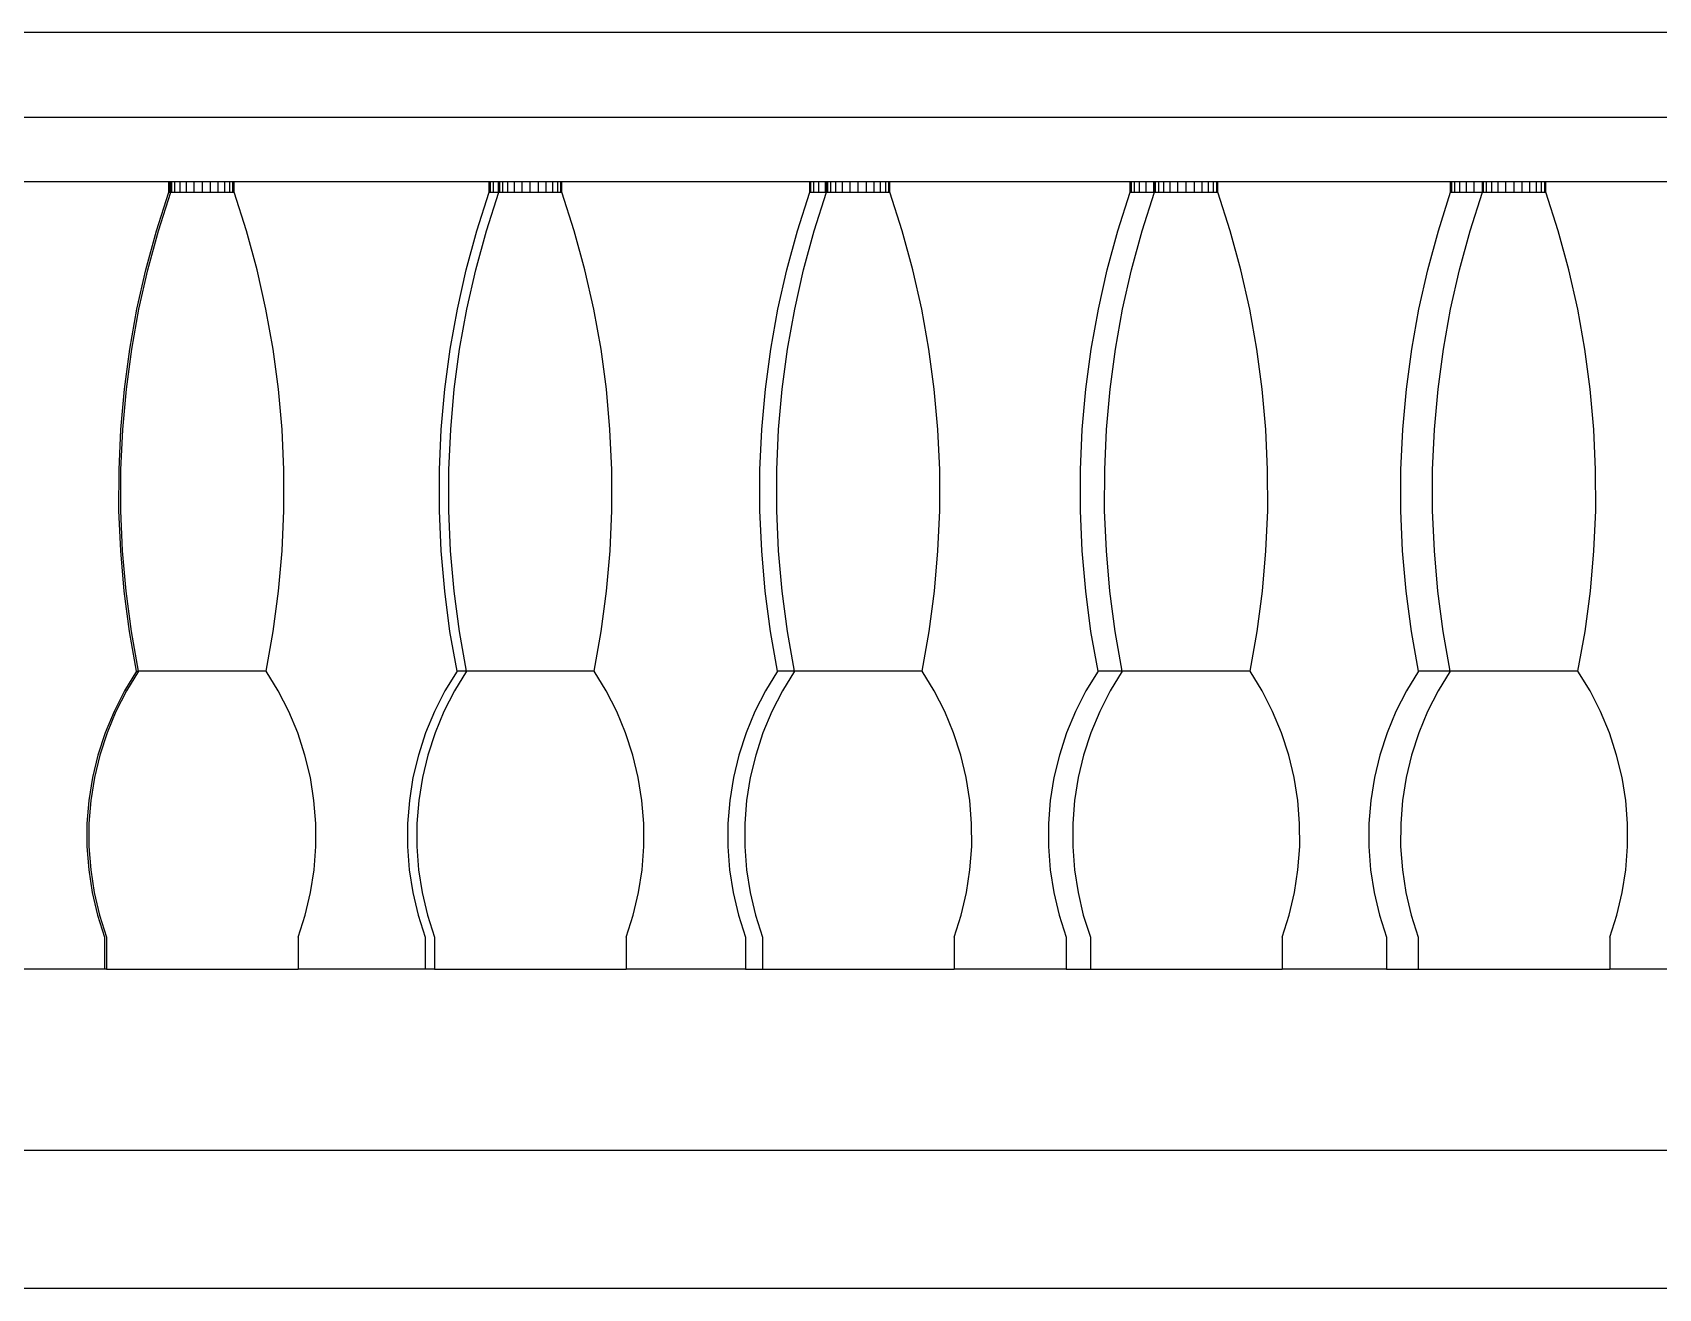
# Model space of a CAD drawing. Header units: metres. Extents: x -5.2 to 5.5, y -5.5 to 5.4.
# Drawn here: x -3.043 to -1.515, y 1.775 to 2.955 of the extents above; entities that cross this region are included whole.
import ezdxf

# ---------------------------------------------------------------- set-up
doc = ezdxf.new("R2010")
doc.units = ezdxf.units.M

msp = doc.modelspace()

# ---------------------------------------------------------------- linework, layer by layer
for p, q in [((-0.875, 2.955), (-4.285, 2.955)), ((-0.875, 2.875), (-4.435, 2.875)), ((-3.1561, 2.815), (-2.9146, 2.815)), ((-2.9146, 2.815), (-2.9135, 2.815)), ((-2.9146, 2.805), (-2.9146, 2.815)), ((-2.9135, 2.815), (-2.9127, 2.815)), ((-2.9135, 2.805), (-2.9135, 2.815)), ((-2.9127, 2.815), (-2.9117, 2.815)), ((-2.9127, 2.805), (-2.9127, 2.815)), ((-2.9117, 2.815), (-2.9088, 2.815)), ((-2.9117, 2.805), (-2.9117, 2.815)), ((-2.9088, 2.815), (-2.904, 2.815)), ((-2.9088, 2.805), (-2.9088, 2.815)), ((-2.904, 2.815), (-2.8979, 2.815)), ((-2.904, 2.805), (-2.904, 2.815)), ((-2.8979, 2.815), (-2.8907, 2.815)), ((-2.8979, 2.805), (-2.8979, 2.815)), ((-2.8907, 2.815), (-2.883, 2.815)), ((-2.8907, 2.805), (-2.8907, 2.815)), ((-2.883, 2.805), (-2.883, 2.815)), ((-2.883, 2.815), (-2.8753, 2.815)), ((-2.8753, 2.805), (-2.8753, 2.815)), ((-2.8753, 2.815), (-2.8681, 2.815)), ((-2.8681, 2.805), (-2.8681, 2.815)), ((-2.8681, 2.815), (-2.862, 2.815)), ((-2.862, 2.815), (-2.8572, 2.815)), ((-2.862, 2.805), (-2.862, 2.815)), ((-2.8572, 2.815), (-2.8543, 2.815)), ((-2.8572, 2.805), (-2.8572, 2.815)), ((-2.8543, 2.815), (-2.8533, 2.815)), ((-2.8543, 2.805), (-2.8543, 2.815)), ((-2.8533, 2.815), (-2.6136, 2.815)), ((-2.8533, 2.805), (-2.8533, 2.815)), ((-2.6136, 2.815), (-2.6125, 2.815)), ((-2.6136, 2.805), (-2.6136, 2.815)), ((-2.6125, 2.815), (-2.6096, 2.815)), ((-2.6125, 2.805), (-2.6125, 2.815)), ((-2.6096, 2.815), (-2.6049, 2.815)), ((-2.6096, 2.805), (-2.6096, 2.815)), ((-2.6049, 2.815), (-2.6047, 2.815)), ((-2.6049, 2.805), (-2.6049, 2.815)), ((-2.6047, 2.815), (-2.6037, 2.815)), ((-2.6047, 2.805), (-2.6047, 2.815)), ((-2.6037, 2.815), (-2.6008, 2.815)), ((-2.6037, 2.805), (-2.6037, 2.815)), ((-2.6008, 2.815), (-2.596, 2.815)), ((-2.6008, 2.805), (-2.6008, 2.815)), ((-2.596, 2.815), (-2.5899, 2.815)), ((-2.596, 2.805), (-2.596, 2.815)), ((-2.5899, 2.815), (-2.5827, 2.815)), ((-2.5899, 2.805), (-2.5899, 2.815)), ((-2.5827, 2.815), (-2.575, 2.815)), ((-2.5827, 2.805), (-2.5827, 2.815)), ((-2.575, 2.805), (-2.575, 2.815)), ((-2.575, 2.815), (-2.5673, 2.815)), ((-2.5673, 2.805), (-2.5673, 2.815)), ((-2.5673, 2.815), (-2.5601, 2.815)), ((-2.5601, 2.805), (-2.5601, 2.815)), ((-2.5601, 2.815), (-2.554, 2.815)), ((-2.554, 2.815), (-2.5492, 2.815)), ((-2.554, 2.805), (-2.554, 2.815)), ((-2.5492, 2.815), (-2.5463, 2.815)), ((-2.5492, 2.805), (-2.5492, 2.815)), ((-2.5463, 2.815), (-2.5453, 2.815)), ((-2.5463, 2.805), (-2.5463, 2.815)), ((-2.5453, 2.815), (-2.3126, 2.815)), ((-2.5453, 2.805), (-2.5453, 2.815)), ((-2.3126, 2.815), (-2.3115, 2.815)), ((-2.3126, 2.805), (-2.3126, 2.815)), ((-2.3115, 2.815), (-2.3086, 2.815)), ((-2.3115, 2.805), (-2.3115, 2.815)), ((-2.3086, 2.815), (-2.3039, 2.815)), ((-2.3086, 2.805), (-2.3086, 2.815)), ((-2.3039, 2.815), (-2.2977, 2.815)), ((-2.3039, 2.805), (-2.3039, 2.815)), ((-2.2977, 2.815), (-2.2967, 2.815)), ((-2.2977, 2.805), (-2.2977, 2.815)), ((-2.2967, 2.815), (-2.2957, 2.815)), ((-2.2967, 2.805), (-2.2967, 2.815)), ((-2.2957, 2.815), (-2.2928, 2.815)), ((-2.2957, 2.805), (-2.2957, 2.815)), ((-2.2928, 2.815), (-2.288, 2.815)), ((-2.2928, 2.805), (-2.2928, 2.815)), ((-2.288, 2.815), (-2.2819, 2.815)), ((-2.288, 2.805), (-2.288, 2.815)), ((-2.2819, 2.815), (-2.2747, 2.815)), ((-2.2819, 2.805), (-2.2819, 2.815)), ((-2.2747, 2.815), (-2.267, 2.815)), ((-2.2747, 2.805), (-2.2747, 2.815)), ((-2.267, 2.805), (-2.267, 2.815)), ((-2.267, 2.815), (-2.2593, 2.815)), ((-2.2593, 2.805), (-2.2593, 2.815)), ((-2.2593, 2.815), (-2.2521, 2.815)), ((-2.2521, 2.805), (-2.2521, 2.815)), ((-2.2521, 2.815), (-2.246, 2.815)), ((-2.246, 2.815), (-2.2412, 2.815)), ((-2.246, 2.805), (-2.246, 2.815)), ((-2.2412, 2.815), (-2.2383, 2.815)), ((-2.2412, 2.805), (-2.2412, 2.815)), ((-2.2383, 2.815), (-2.2373, 2.815)), ((-2.2383, 2.805), (-2.2383, 2.815)), ((-2.2373, 2.815), (-2.0116, 2.815)), ((-2.2373, 2.805), (-2.2373, 2.815)), ((-2.0116, 2.815), (-2.0105, 2.815)), ((-2.0116, 2.805), (-2.0116, 2.815)), ((-2.0105, 2.815), (-2.0076, 2.815)), ((-2.0105, 2.805), (-2.0105, 2.815)), ((-2.0076, 2.815), (-2.0029, 2.815)), ((-2.0076, 2.805), (-2.0076, 2.815)), ((-2.0029, 2.815), (-1.9967, 2.815)), ((-2.0029, 2.805), (-2.0029, 2.815)), ((-1.9967, 2.815), (-1.9895, 2.815)), ((-1.9967, 2.805), (-1.9967, 2.815)), ((-1.9895, 2.815), (-1.9887, 2.815)), ((-1.9895, 2.805), (-1.9895, 2.815)), ((-1.9887, 2.815), (-1.9877, 2.815)), ((-1.9887, 2.805), (-1.9887, 2.815)), ((-1.9877, 2.815), (-1.9848, 2.815)), ((-1.9877, 2.805), (-1.9877, 2.815)), ((-1.9848, 2.815), (-1.98, 2.815)), ((-1.9848, 2.805), (-1.9848, 2.815)), ((-1.98, 2.815), (-1.9739, 2.815)), ((-1.98, 2.805), (-1.98, 2.815)), ((-1.9739, 2.815), (-1.9667, 2.815)), ((-1.9739, 2.805), (-1.9739, 2.815)), ((-1.9667, 2.815), (-1.959, 2.815)), ((-1.9667, 2.805), (-1.9667, 2.815)), ((-1.959, 2.805), (-1.959, 2.815)), ((-1.959, 2.815), (-1.9513, 2.815)), ((-1.9513, 2.805), (-1.9513, 2.815)), ((-1.9513, 2.815), (-1.9441, 2.815)), ((-1.9441, 2.805), (-1.9441, 2.815)), ((-1.9441, 2.815), (-1.938, 2.815)), ((-1.938, 2.815), (-1.9332, 2.815)), ((-1.938, 2.805), (-1.938, 2.815)), ((-1.9332, 2.815), (-1.9303, 2.815)), ((-1.9332, 2.805), (-1.9332, 2.815)), ((-1.9303, 2.815), (-1.9293, 2.815)), ((-1.9303, 2.805), (-1.9303, 2.815)), ((-1.9293, 2.815), (-1.7106, 2.815)), ((-1.9293, 2.805), (-1.9293, 2.815)), ((-1.7106, 2.815), (-1.7095, 2.815)), ((-1.7106, 2.805), (-1.7106, 2.815)), ((-1.7095, 2.815), (-1.7066, 2.815)), ((-1.7095, 2.805), (-1.7095, 2.815)), ((-1.7066, 2.815), (-1.7019, 2.815)), ((-1.7066, 2.805), (-1.7066, 2.815)), ((-1.7019, 2.815), (-1.6957, 2.815)), ((-1.7019, 2.805), (-1.7019, 2.815)), ((-1.6957, 2.815), (-1.6885, 2.815)), ((-1.6957, 2.805), (-1.6957, 2.815)), ((-1.6885, 2.815), (-1.6808, 2.815)), ((-1.6885, 2.805), (-1.6885, 2.815)), ((-1.6808, 2.805), (-1.6808, 2.815)), ((-1.6808, 2.815), (-1.6807, 2.815)), ((-1.6807, 2.815), (-1.6797, 2.815)), ((-1.6807, 2.805), (-1.6807, 2.815)), ((-1.6797, 2.815), (-1.6768, 2.815)), ((-1.6797, 2.805), (-1.6797, 2.815)), ((-1.6768, 2.815), (-1.672, 2.815)), ((-1.6768, 2.805), (-1.6768, 2.815)), ((-1.672, 2.815), (-1.6659, 2.815)), ((-1.672, 2.805), (-1.672, 2.815)), ((-1.6659, 2.815), (-1.6587, 2.815)), ((-1.6659, 2.805), (-1.6659, 2.815)), ((-1.6587, 2.815), (-1.651, 2.815)), ((-1.6587, 2.805), (-1.6587, 2.815)), ((-1.651, 2.805), (-1.651, 2.815)), ((-1.651, 2.815), (-1.6433, 2.815)), ((-1.6433, 2.805), (-1.6433, 2.815)), ((-1.6433, 2.815), (-1.6361, 2.815)), ((-1.6361, 2.805), (-1.6361, 2.815)), ((-1.6361, 2.815), (-1.63, 2.815)), ((-1.63, 2.815), (-1.6252, 2.815)), ((-1.63, 2.805), (-1.63, 2.815)), ((-1.6252, 2.815), (-1.6223, 2.815)), ((-1.6252, 2.805), (-1.6252, 2.815)), ((-1.6223, 2.815), (-1.6213, 2.815)), ((-1.6223, 2.805), (-1.6223, 2.815)), ((-1.6213, 2.815), (-1.4096, 2.815)), ((-1.6213, 2.805), (-1.6213, 2.815)), ((-2.9261, 2.7688), (-2.9146, 2.805)), ((-2.9243, 2.7688), (-2.9127, 2.805)), ((-2.9146, 2.805), (-2.9135, 2.805)), ((-2.9135, 2.805), (-2.9127, 2.805)), ((-2.9127, 2.805), (-2.9117, 2.805)), ((-2.9117, 2.805), (-2.9088, 2.805)), ((-2.9088, 2.805), (-2.904, 2.805)), ((-2.904, 2.805), (-2.8979, 2.805)), ((-2.8979, 2.805), (-2.8907, 2.805)), ((-2.8907, 2.805), (-2.883, 2.805)), ((-2.883, 2.805), (-2.8753, 2.805)), ((-2.8753, 2.805), (-2.8681, 2.805)), ((-2.8681, 2.805), (-2.862, 2.805)), ((-2.862, 2.805), (-2.8572, 2.805)), ((-2.8572, 2.805), (-2.8543, 2.805)), ((-2.8543, 2.805), (-2.8533, 2.805)), ((-2.8417, 2.7688), (-2.8533, 2.805)), ((-2.6251, 2.7688), (-2.6136, 2.805)), ((-2.6163, 2.7688), (-2.6047, 2.805)), ((-2.6136, 2.805), (-2.6125, 2.805)), ((-2.6125, 2.805), (-2.6096, 2.805)), ((-2.6096, 2.805), (-2.6049, 2.805)), ((-2.6049, 2.805), (-2.6047, 2.805)), ((-2.6047, 2.805), (-2.6037, 2.805)), ((-2.6037, 2.805), (-2.6008, 2.805)), ((-2.6008, 2.805), (-2.596, 2.805)), ((-2.596, 2.805), (-2.5899, 2.805)), ((-2.5899, 2.805), (-2.5827, 2.805)), ((-2.5827, 2.805), (-2.575, 2.805)), ((-2.575, 2.805), (-2.5673, 2.805)), ((-2.5673, 2.805), (-2.5601, 2.805)), ((-2.5601, 2.805), (-2.554, 2.805)), ((-2.554, 2.805), (-2.5492, 2.805)), ((-2.5492, 2.805), (-2.5463, 2.805)), ((-2.5463, 2.805), (-2.5453, 2.805)), ((-2.5337, 2.7688), (-2.5453, 2.805)), ((-2.3241, 2.7688), (-2.3126, 2.805)), ((-2.3126, 2.805), (-2.3115, 2.805)), ((-2.3115, 2.805), (-2.3086, 2.805)), ((-2.3086, 2.805), (-2.3039, 2.805)), ((-2.3083, 2.7688), (-2.2967, 2.805)), ((-2.3039, 2.805), (-2.2977, 2.805)), ((-2.2977, 2.805), (-2.2967, 2.805)), ((-2.2967, 2.805), (-2.2957, 2.805)), ((-2.2957, 2.805), (-2.2928, 2.805)), ((-2.2928, 2.805), (-2.288, 2.805)), ((-2.288, 2.805), (-2.2819, 2.805)), ((-2.2819, 2.805), (-2.2747, 2.805)), ((-2.2747, 2.805), (-2.267, 2.805)), ((-2.267, 2.805), (-2.2593, 2.805)), ((-2.2593, 2.805), (-2.2521, 2.805)), ((-2.2521, 2.805), (-2.246, 2.805)), ((-2.246, 2.805), (-2.2412, 2.805)), ((-2.2412, 2.805), (-2.2383, 2.805)), ((-2.2383, 2.805), (-2.2373, 2.805)), ((-2.2257, 2.7688), (-2.2373, 2.805)), ((-2.0231, 2.7688), (-2.0116, 2.805)), ((-2.0116, 2.805), (-2.0105, 2.805)), ((-2.0105, 2.805), (-2.0076, 2.805)), ((-2.0076, 2.805), (-2.0029, 2.805)), ((-2.0029, 2.805), (-1.9967, 2.805)), ((-2.0003, 2.7688), (-1.9887, 2.805)), ((-1.9967, 2.805), (-1.9895, 2.805)), ((-1.9895, 2.805), (-1.9887, 2.805)), ((-1.9887, 2.805), (-1.9877, 2.805)), ((-1.9877, 2.805), (-1.9848, 2.805)), ((-1.9848, 2.805), (-1.98, 2.805)), ((-1.98, 2.805), (-1.9739, 2.805)), ((-1.9739, 2.805), (-1.9667, 2.805)), ((-1.9667, 2.805), (-1.959, 2.805)), ((-1.959, 2.805), (-1.9513, 2.805)), ((-1.9513, 2.805), (-1.9441, 2.805)), ((-1.9441, 2.805), (-1.938, 2.805)), ((-1.938, 2.805), (-1.9332, 2.805)), ((-1.9332, 2.805), (-1.9303, 2.805)), ((-1.9303, 2.805), (-1.9293, 2.805)), ((-1.9177, 2.7688), (-1.9293, 2.805)), ((-1.7221, 2.7688), (-1.7106, 2.805)), ((-1.7106, 2.805), (-1.7095, 2.805)), ((-1.7095, 2.805), (-1.7066, 2.805)), ((-1.7066, 2.805), (-1.7019, 2.805)), ((-1.7019, 2.805), (-1.6957, 2.805)), ((-1.6957, 2.805), (-1.6885, 2.805)), ((-1.6923, 2.7688), (-1.6807, 2.805)), ((-1.6885, 2.805), (-1.6808, 2.805)), ((-1.6808, 2.805), (-1.6807, 2.805)), ((-1.6807, 2.805), (-1.6797, 2.805)), ((-1.6797, 2.805), (-1.6768, 2.805)), ((-1.6768, 2.805), (-1.672, 2.805)), ((-1.672, 2.805), (-1.6659, 2.805)), ((-1.6659, 2.805), (-1.6587, 2.805)), ((-1.6587, 2.805), (-1.651, 2.805)), ((-1.651, 2.805), (-1.6433, 2.805)), ((-1.6433, 2.805), (-1.6361, 2.805)), ((-1.6361, 2.805), (-1.63, 2.805)), ((-1.63, 2.805), (-1.6252, 2.805)), ((-1.6252, 2.805), (-1.6223, 2.805)), ((-1.6223, 2.805), (-1.6213, 2.805)), ((-1.6097, 2.7688), (-1.6213, 2.805)), ((-2.9361, 2.7321), (-2.9261, 2.7688)), ((-2.9343, 2.7321), (-2.9243, 2.7688)), ((-2.8317, 2.7321), (-2.8417, 2.7688)), ((-2.6351, 2.7321), (-2.6251, 2.7688)), ((-2.6263, 2.7321), (-2.6163, 2.7688)), ((-2.5237, 2.7321), (-2.5337, 2.7688)), ((-2.3341, 2.7321), (-2.3241, 2.7688)), ((-2.3183, 2.7321), (-2.3083, 2.7688)), ((-2.2157, 2.7321), (-2.2257, 2.7688)), ((-2.0331, 2.7321), (-2.0231, 2.7688)), ((-2.0103, 2.7321), (-2.0003, 2.7688)), ((-1.9077, 2.7321), (-1.9177, 2.7688)), ((-1.7321, 2.7321), (-1.7221, 2.7688)), ((-1.7023, 2.7321), (-1.6923, 2.7688)), ((-1.5997, 2.7321), (-1.6097, 2.7688)), ((-2.9445, 2.695), (-2.9361, 2.7321)), ((-2.9427, 2.695), (-2.9343, 2.7321)), ((-2.8233, 2.695), (-2.8317, 2.7321)), ((-2.6435, 2.695), (-2.6351, 2.7321)), ((-2.6347, 2.695), (-2.6263, 2.7321)), ((-2.5153, 2.695), (-2.5237, 2.7321)), ((-2.3425, 2.695), (-2.3341, 2.7321)), ((-2.3267, 2.695), (-2.3183, 2.7321)), ((-2.2073, 2.695), (-2.2157, 2.7321)), ((-2.0415, 2.695), (-2.0331, 2.7321)), ((-2.0187, 2.695), (-2.0103, 2.7321)), ((-1.8993, 2.695), (-1.9077, 2.7321)), ((-1.7405, 2.695), (-1.7321, 2.7321)), ((-1.7107, 2.695), (-1.7023, 2.7321)), ((-1.5913, 2.695), (-1.5997, 2.7321)), ((-2.9512, 2.6576), (-2.9445, 2.695)), ((-2.9494, 2.6576), (-2.9427, 2.695)), ((-2.8166, 2.6576), (-2.8233, 2.695)), ((-2.6502, 2.6576), (-2.6435, 2.695)), ((-2.6414, 2.6576), (-2.6347, 2.695)), ((-2.5086, 2.6576), (-2.5153, 2.695)), ((-2.3492, 2.6576), (-2.3425, 2.695)), ((-2.3334, 2.6576), (-2.3267, 2.695)), ((-2.2006, 2.6576), (-2.2073, 2.695)), ((-2.0482, 2.6576), (-2.0415, 2.695)), ((-2.0254, 2.6576), (-2.0187, 2.695)), ((-1.8926, 2.6576), (-1.8993, 2.695)), ((-1.7472, 2.6576), (-1.7405, 2.695)), ((-1.7174, 2.6576), (-1.7107, 2.695)), ((-1.5846, 2.6576), (-1.5913, 2.695)), ((-2.9562, 2.6199), (-2.9512, 2.6576)), ((-2.9544, 2.6199), (-2.9494, 2.6576)), ((-2.8116, 2.6199), (-2.8166, 2.6576)), ((-2.6552, 2.6199), (-2.6502, 2.6576)), ((-2.6464, 2.6199), (-2.6414, 2.6576)), ((-2.5036, 2.6199), (-2.5086, 2.6576)), ((-2.3542, 2.6199), (-2.3492, 2.6576)), ((-2.3384, 2.6199), (-2.3334, 2.6576)), ((-2.1956, 2.6199), (-2.2006, 2.6576)), ((-2.0532, 2.6199), (-2.0482, 2.6576)), ((-2.0304, 2.6199), (-2.0254, 2.6576)), ((-1.8876, 2.6199), (-1.8926, 2.6576)), ((-1.7522, 2.6199), (-1.7472, 2.6576)), ((-1.7224, 2.6199), (-1.7174, 2.6576)), ((-1.5796, 2.6199), (-1.5846, 2.6576)), ((-2.9596, 2.582), (-2.9562, 2.6199)), ((-2.9578, 2.582), (-2.9544, 2.6199)), ((-2.8082, 2.582), (-2.8116, 2.6199)), ((-2.6586, 2.582), (-2.6552, 2.6199)), ((-2.6498, 2.582), (-2.6464, 2.6199)), ((-2.5002, 2.582), (-2.5036, 2.6199)), ((-2.3576, 2.582), (-2.3542, 2.6199)), ((-2.3418, 2.582), (-2.3384, 2.6199)), ((-2.1922, 2.582), (-2.1956, 2.6199)), ((-2.0566, 2.582), (-2.0532, 2.6199)), ((-2.0338, 2.582), (-2.0304, 2.6199)), ((-1.8842, 2.582), (-1.8876, 2.6199)), ((-1.7556, 2.582), (-1.7522, 2.6199)), ((-1.7258, 2.582), (-1.7224, 2.6199)), ((-1.5762, 2.582), (-1.5796, 2.6199)), ((-2.9613, 2.544), (-2.9596, 2.582)), ((-2.9595, 2.544), (-2.9578, 2.582)), ((-2.8065, 2.544), (-2.8082, 2.582)), ((-2.6603, 2.544), (-2.6586, 2.582)), ((-2.6515, 2.544), (-2.6498, 2.582)), ((-2.4985, 2.544), (-2.5002, 2.582)), ((-2.3593, 2.544), (-2.3576, 2.582)), ((-2.3435, 2.544), (-2.3418, 2.582)), ((-2.1905, 2.544), (-2.1922, 2.582)), ((-2.0583, 2.544), (-2.0566, 2.582)), ((-2.0355, 2.544), (-2.0338, 2.582)), ((-1.8825, 2.544), (-1.8842, 2.582)), ((-1.7573, 2.544), (-1.7556, 2.582)), ((-1.7275, 2.544), (-1.7258, 2.582)), ((-1.5745, 2.544), (-1.5762, 2.582)), ((-2.9614, 2.506), (-2.9613, 2.544)), ((-2.9596, 2.506), (-2.9595, 2.544)), ((-2.8064, 2.506), (-2.8065, 2.544)), ((-2.6604, 2.506), (-2.6603, 2.544)), ((-2.6516, 2.506), (-2.6515, 2.544)), ((-2.4984, 2.506), (-2.4985, 2.544)), ((-2.3594, 2.506), (-2.3593, 2.544)), ((-2.3436, 2.506), (-2.3435, 2.544)), ((-2.1904, 2.506), (-2.1905, 2.544)), ((-2.0584, 2.506), (-2.0583, 2.544)), ((-2.0356, 2.506), (-2.0355, 2.544)), ((-1.8824, 2.506), (-1.8825, 2.544)), ((-1.7574, 2.506), (-1.7573, 2.544)), ((-1.7276, 2.506), (-1.7275, 2.544)), ((-1.5744, 2.506), (-1.5745, 2.544)), ((-2.9597, 2.468), (-2.9614, 2.506)), ((-2.9579, 2.468), (-2.9596, 2.506)), ((-2.8081, 2.468), (-2.8064, 2.506)), ((-2.6587, 2.468), (-2.6604, 2.506)), ((-2.6499, 2.468), (-2.6516, 2.506)), ((-2.5001, 2.468), (-2.4984, 2.506)), ((-2.3577, 2.468), (-2.3594, 2.506)), ((-2.3419, 2.468), (-2.3436, 2.506)), ((-2.1921, 2.468), (-2.1904, 2.506)), ((-2.0567, 2.468), (-2.0584, 2.506)), ((-2.0339, 2.468), (-2.0356, 2.506)), ((-1.8841, 2.468), (-1.8824, 2.506)), ((-1.7557, 2.468), (-1.7574, 2.506)), ((-1.7259, 2.468), (-1.7276, 2.506)), ((-1.5761, 2.468), (-1.5744, 2.506)), ((-2.9564, 2.4301), (-2.9597, 2.468)), ((-2.9546, 2.4301), (-2.9579, 2.468)), ((-2.8114, 2.4301), (-2.8081, 2.468)), ((-2.6554, 2.4301), (-2.6587, 2.468)), ((-2.6466, 2.4301), (-2.6499, 2.468)), ((-2.5034, 2.4301), (-2.5001, 2.468)), ((-2.3544, 2.4301), (-2.3577, 2.468)), ((-2.3386, 2.4301), (-2.3419, 2.468)), ((-2.1954, 2.4301), (-2.1921, 2.468)), ((-2.0534, 2.4301), (-2.0567, 2.468)), ((-2.0306, 2.4301), (-2.0339, 2.468)), ((-1.8874, 2.4301), (-1.8841, 2.468)), ((-1.7524, 2.4301), (-1.7557, 2.468)), ((-1.7226, 2.4301), (-1.7259, 2.468)), ((-1.5794, 2.4301), (-1.5761, 2.468)), ((-2.9515, 2.3924), (-2.9564, 2.4301)), ((-2.9496, 2.3924), (-2.9546, 2.4301)), ((-2.8164, 2.3924), (-2.8114, 2.4301)), ((-2.6505, 2.3924), (-2.6554, 2.4301)), ((-2.6416, 2.3924), (-2.6466, 2.4301)), ((-2.5084, 2.3924), (-2.5034, 2.4301)), ((-2.3495, 2.3924), (-2.3544, 2.4301)), ((-2.3336, 2.3924), (-2.3386, 2.4301)), ((-2.2004, 2.3924), (-2.1954, 2.4301)), ((-2.0485, 2.3924), (-2.0534, 2.4301)), ((-2.0256, 2.3924), (-2.0306, 2.4301)), ((-1.8924, 2.3924), (-1.8874, 2.4301)), ((-1.7475, 2.3924), (-1.7524, 2.4301)), ((-1.7176, 2.3924), (-1.7226, 2.4301)), ((-1.5844, 2.3924), (-1.5794, 2.4301)), ((-2.9448, 2.355), (-2.9515, 2.3924)), ((-2.943, 2.355), (-2.9496, 2.3924)), ((-2.823, 2.355), (-2.8164, 2.3924)), ((-2.6438, 2.355), (-2.6505, 2.3924)), ((-2.635, 2.355), (-2.6416, 2.3924)), ((-2.515, 2.355), (-2.5084, 2.3924)), ((-2.3428, 2.355), (-2.3495, 2.3924)), ((-2.327, 2.355), (-2.3336, 2.3924)), ((-2.207, 2.355), (-2.2004, 2.3924)), ((-2.0418, 2.355), (-2.0485, 2.3924)), ((-2.019, 2.355), (-2.0256, 2.3924)), ((-1.899, 2.355), (-1.8924, 2.3924)), ((-1.7408, 2.355), (-1.7475, 2.3924)), ((-1.711, 2.355), (-1.7176, 2.3924)), ((-1.591, 2.355), (-1.5844, 2.3924)), ((-2.9448, 2.355), (-2.9562, 2.3364)), ((-2.943, 2.355), (-2.9543, 2.3364)), ((-2.9448, 2.355), (-2.943, 2.355)), ((-2.823, 2.355), (-2.943, 2.355)), ((-2.8117, 2.3364), (-2.823, 2.355)), ((-2.6438, 2.355), (-2.6552, 2.3364)), ((-2.635, 2.355), (-2.6463, 2.3364)), ((-2.635, 2.355), (-2.6438, 2.355)), ((-2.515, 2.355), (-2.635, 2.355)), ((-2.5037, 2.3364), (-2.515, 2.355)), ((-2.3428, 2.355), (-2.3542, 2.3364)), ((-2.327, 2.355), (-2.3428, 2.355)), ((-2.327, 2.355), (-2.3383, 2.3364)), ((-2.207, 2.355), (-2.327, 2.355)), ((-2.1957, 2.3364), (-2.207, 2.355)), ((-2.0418, 2.355), (-2.0532, 2.3364)), ((-2.019, 2.355), (-2.0418, 2.355)), ((-2.019, 2.355), (-2.0303, 2.3364)), ((-1.899, 2.355), (-2.019, 2.355)), ((-1.8877, 2.3364), (-1.899, 2.355)), ((-1.7408, 2.355), (-1.7522, 2.3364)), ((-1.711, 2.355), (-1.7408, 2.355)), ((-1.711, 2.355), (-1.7223, 2.3364)), ((-1.591, 2.355), (-1.711, 2.355)), ((-1.5797, 2.3364), (-1.591, 2.355)), ((-2.9562, 2.3364), (-2.966, 2.317)), ((-2.9543, 2.3364), (-2.9642, 2.317)), ((-2.8018, 2.317), (-2.8117, 2.3364)), ((-2.6552, 2.3364), (-2.665, 2.317)), ((-2.6463, 2.3364), (-2.6562, 2.317)), ((-2.4938, 2.317), (-2.5037, 2.3364)), ((-2.3542, 2.3364), (-2.364, 2.317)), ((-2.3383, 2.3364), (-2.3482, 2.317)), ((-2.1858, 2.317), (-2.1957, 2.3364)), ((-2.0532, 2.3364), (-2.063, 2.317)), ((-2.0303, 2.3364), (-2.0402, 2.317)), ((-1.8778, 2.317), (-1.8877, 2.3364)), ((-1.7522, 2.3364), (-1.762, 2.317)), ((-1.7223, 2.3364), (-1.7322, 2.317)), ((-1.5698, 2.317), (-1.5797, 2.3364)), ((-2.966, 2.317), (-2.9743, 2.2969)), ((-2.9642, 2.317), (-2.9725, 2.2969)), ((-2.7935, 2.2969), (-2.8018, 2.317)), ((-2.665, 2.317), (-2.6733, 2.2969)), ((-2.6562, 2.317), (-2.6645, 2.2969)), ((-2.4855, 2.2969), (-2.4938, 2.317)), ((-2.364, 2.317), (-2.3723, 2.2969)), ((-2.3482, 2.317), (-2.3565, 2.2969)), ((-2.1775, 2.2969), (-2.1858, 2.317)), ((-2.063, 2.317), (-2.0713, 2.2969)), ((-2.0402, 2.317), (-2.0485, 2.2969)), ((-1.8695, 2.2969), (-1.8778, 2.317)), ((-1.762, 2.317), (-1.7703, 2.2969)), ((-1.7322, 2.317), (-1.7405, 2.2969)), ((-1.5615, 2.2969), (-1.5698, 2.317)), ((-2.9743, 2.2969), (-2.9811, 2.2762)), ((-2.9725, 2.2969), (-2.9793, 2.2762)), ((-2.7867, 2.2762), (-2.7935, 2.2969)), ((-2.6733, 2.2969), (-2.6801, 2.2762)), ((-2.6645, 2.2969), (-2.6713, 2.2762)), ((-2.4787, 2.2762), (-2.4855, 2.2969)), ((-2.3723, 2.2969), (-2.3791, 2.2762)), ((-2.3565, 2.2969), (-2.3633, 2.2762)), ((-2.1707, 2.2762), (-2.1775, 2.2969)), ((-2.0713, 2.2969), (-2.0781, 2.2762)), ((-2.0485, 2.2969), (-2.0553, 2.2762)), ((-1.8627, 2.2762), (-1.8695, 2.2969)), ((-1.7703, 2.2969), (-1.7771, 2.2762)), ((-1.7405, 2.2969), (-1.7473, 2.2762)), ((-1.5547, 2.2762), (-1.5615, 2.2969)), ((-2.9811, 2.2762), (-2.9862, 2.2551)), ((-2.9793, 2.2762), (-2.9844, 2.2551)), ((-2.7816, 2.2551), (-2.7867, 2.2762)), ((-2.6801, 2.2762), (-2.6852, 2.2551)), ((-2.6713, 2.2762), (-2.6764, 2.2551)), ((-2.4736, 2.2551), (-2.4787, 2.2762)), ((-2.3791, 2.2762), (-2.3842, 2.2551)), ((-2.3633, 2.2762), (-2.3684, 2.2551)), ((-2.1656, 2.2551), (-2.1707, 2.2762)), ((-2.0781, 2.2762), (-2.0832, 2.2551)), ((-2.0553, 2.2762), (-2.0604, 2.2551)), ((-1.8576, 2.2551), (-1.8627, 2.2762)), ((-1.7771, 2.2762), (-1.7822, 2.2551)), ((-1.7473, 2.2762), (-1.7524, 2.2551)), ((-1.5496, 2.2551), (-1.5547, 2.2762)), ((-2.9862, 2.2551), (-2.9896, 2.2336)), ((-2.9844, 2.2551), (-2.9878, 2.2336)), ((-2.7782, 2.2336), (-2.7816, 2.2551)), ((-2.6852, 2.2551), (-2.6886, 2.2336)), ((-2.6764, 2.2551), (-2.6798, 2.2336)), ((-2.4702, 2.2336), (-2.4736, 2.2551)), ((-2.3842, 2.2551), (-2.3876, 2.2336)), ((-2.3684, 2.2551), (-2.3718, 2.2336)), ((-2.1622, 2.2336), (-2.1656, 2.2551)), ((-2.0832, 2.2551), (-2.0866, 2.2336)), ((-2.0604, 2.2551), (-2.0638, 2.2336)), ((-1.8542, 2.2336), (-1.8576, 2.2551)), ((-1.7822, 2.2551), (-1.7856, 2.2336)), ((-1.7524, 2.2551), (-1.7558, 2.2336)), ((-1.5462, 2.2336), (-1.5496, 2.2551)), ((-2.9896, 2.2336), (-2.9914, 2.2119)), ((-2.9878, 2.2336), (-2.9895, 2.2119)), ((-2.7765, 2.2119), (-2.7782, 2.2336)), ((-2.6886, 2.2336), (-2.6904, 2.2119)), ((-2.6798, 2.2336), (-2.6815, 2.2119)), ((-2.4685, 2.2119), (-2.4702, 2.2336)), ((-2.3876, 2.2336), (-2.3894, 2.2119)), ((-2.3718, 2.2336), (-2.3735, 2.2119)), ((-2.1605, 2.2119), (-2.1622, 2.2336)), ((-2.0866, 2.2336), (-2.0884, 2.2119)), ((-2.0638, 2.2336), (-2.0655, 2.2119)), ((-1.8525, 2.2119), (-1.8542, 2.2336)), ((-1.7856, 2.2336), (-1.7874, 2.2119)), ((-1.7558, 2.2336), (-1.7575, 2.2119)), ((-1.5445, 2.2119), (-1.5462, 2.2336)), ((-2.9914, 2.2119), (-2.9914, 2.1901)), ((-2.9895, 2.2119), (-2.9896, 2.1901)), ((-2.7764, 2.1901), (-2.7765, 2.2119)), ((-2.6904, 2.2119), (-2.6904, 2.1901)), ((-2.6815, 2.2119), (-2.6816, 2.1901)), ((-2.4684, 2.1901), (-2.4685, 2.2119)), ((-2.3894, 2.2119), (-2.3894, 2.1901)), ((-2.3735, 2.2119), (-2.3736, 2.1901)), ((-2.1604, 2.1901), (-2.1605, 2.2119)), ((-2.0884, 2.2119), (-2.0884, 2.1901)), ((-2.0655, 2.2119), (-2.0656, 2.1901)), ((-1.8524, 2.1901), (-1.8525, 2.2119)), ((-1.7874, 2.2119), (-1.7874, 2.1901)), ((-1.7575, 2.2119), (-1.7576, 2.1901)), ((-1.5444, 2.1901), (-1.5445, 2.2119)), ((-2.9914, 2.1901), (-2.9898, 2.1684)), ((-2.9896, 2.1901), (-2.9879, 2.1684)), ((-2.7781, 2.1684), (-2.7764, 2.1901)), ((-2.6904, 2.1901), (-2.6888, 2.1684)), ((-2.6816, 2.1901), (-2.6799, 2.1684)), ((-2.4701, 2.1684), (-2.4684, 2.1901)), ((-2.3894, 2.1901), (-2.3878, 2.1684)), ((-2.3736, 2.1901), (-2.3719, 2.1684)), ((-2.1621, 2.1684), (-2.1604, 2.1901)), ((-2.0884, 2.1901), (-2.0868, 2.1684)), ((-2.0656, 2.1901), (-2.0639, 2.1684)), ((-1.8541, 2.1684), (-1.8524, 2.1901)), ((-1.7874, 2.1901), (-1.7858, 2.1684)), ((-1.7576, 2.1901), (-1.7559, 2.1684)), ((-1.5461, 2.1684), (-1.5444, 2.1901)), ((-2.9898, 2.1684), (-2.9864, 2.1469)), ((-2.9879, 2.1684), (-2.9846, 2.1469)), ((-2.7814, 2.1469), (-2.7781, 2.1684)), ((-2.6888, 2.1684), (-2.6854, 2.1469)), ((-2.6799, 2.1684), (-2.6766, 2.1469)), ((-2.4734, 2.1469), (-2.4701, 2.1684)), ((-2.3878, 2.1684), (-2.3844, 2.1469)), ((-2.3719, 2.1684), (-2.3686, 2.1469)), ((-2.1654, 2.1469), (-2.1621, 2.1684)), ((-2.0868, 2.1684), (-2.0834, 2.1469)), ((-2.0639, 2.1684), (-2.0606, 2.1469)), ((-1.8574, 2.1469), (-1.8541, 2.1684)), ((-1.7858, 2.1684), (-1.7824, 2.1469)), ((-1.7559, 2.1684), (-1.7526, 2.1469)), ((-1.5494, 2.1469), (-1.5461, 2.1684)), ((-2.9864, 2.1469), (-2.9814, 2.1257)), ((-2.9846, 2.1469), (-2.9796, 2.1257)), ((-2.7864, 2.1257), (-2.7814, 2.1469)), ((-2.6854, 2.1469), (-2.6804, 2.1257)), ((-2.6766, 2.1469), (-2.6716, 2.1257)), ((-2.4784, 2.1257), (-2.4734, 2.1469)), ((-2.3844, 2.1469), (-2.3794, 2.1257)), ((-2.3686, 2.1469), (-2.3636, 2.1257)), ((-2.1704, 2.1257), (-2.1654, 2.1469)), ((-2.0834, 2.1469), (-2.0784, 2.1257)), ((-2.0606, 2.1469), (-2.0556, 2.1257)), ((-1.8624, 2.1257), (-1.8574, 2.1469)), ((-1.7824, 2.1469), (-1.7774, 2.1257)), ((-1.7526, 2.1469), (-1.7476, 2.1257)), ((-1.5544, 2.1257), (-1.5494, 2.1469)), ((-2.9814, 2.1257), (-2.9748, 2.105)), ((-2.9796, 2.1257), (-2.973, 2.105)), ((-2.793, 2.105), (-2.7864, 2.1257)), ((-2.6804, 2.1257), (-2.6738, 2.105)), ((-2.6716, 2.1257), (-2.665, 2.105)), ((-2.485, 2.105), (-2.4784, 2.1257)), ((-2.3794, 2.1257), (-2.3728, 2.105)), ((-2.3636, 2.1257), (-2.357, 2.105)), ((-2.177, 2.105), (-2.1704, 2.1257)), ((-2.0784, 2.1257), (-2.0718, 2.105)), ((-2.0556, 2.1257), (-2.049, 2.105)), ((-1.869, 2.105), (-1.8624, 2.1257)), ((-1.7774, 2.1257), (-1.7708, 2.105)), ((-1.7476, 2.1257), (-1.741, 2.105)), ((-1.561, 2.105), (-1.5544, 2.1257)), ((-2.9748, 2.105), (-2.9748, 2.075)), ((-2.973, 2.105), (-2.973, 2.075)), ((-2.793, 2.105), (-2.793, 2.075)), ((-2.6738, 2.105), (-2.6738, 2.075)), ((-2.665, 2.105), (-2.665, 2.075)), ((-2.485, 2.105), (-2.485, 2.075)), ((-2.3728, 2.105), (-2.3728, 2.075)), ((-2.357, 2.105), (-2.357, 2.075)), ((-2.177, 2.105), (-2.177, 2.075)), ((-2.0718, 2.105), (-2.0718, 2.075)), ((-2.049, 2.105), (-2.049, 2.075)), ((-1.869, 2.105), (-1.869, 2.075)), ((-1.7708, 2.105), (-1.7708, 2.075)), ((-1.741, 2.105), (-1.741, 2.075)), ((-1.561, 2.105), (-1.561, 2.075)), ((-2.9748, 2.075), (-3.0958, 2.075)), ((-2.973, 2.075), (-2.9748, 2.075)), ((-2.973, 2.075), (-2.793, 2.075)), ((-2.6738, 2.075), (-2.793, 2.075)), ((-2.665, 2.075), (-2.6738, 2.075)), ((-2.665, 2.075), (-2.485, 2.075)), ((-2.3728, 2.075), (-2.485, 2.075)), ((-2.3728, 2.075), (-2.357, 2.075)), ((-2.357, 2.075), (-2.177, 2.075)), ((-2.0718, 2.075), (-2.177, 2.075)), ((-2.0718, 2.075), (-2.049, 2.075)), ((-2.049, 2.075), (-1.869, 2.075)), ((-1.7708, 2.075), (-1.869, 2.075)), ((-1.7708, 2.075), (-1.741, 2.075)), ((-1.741, 2.075), (-1.561, 2.075)), ((-1.4698, 2.075), (-1.561, 2.075)), ((-4.425, 1.905), (-0.875, 1.905)), ((-0.875, 1.775), (-4.425, 1.775))]:
    msp.add_line(p, q)

doc.saveas('drawing.dxf')
